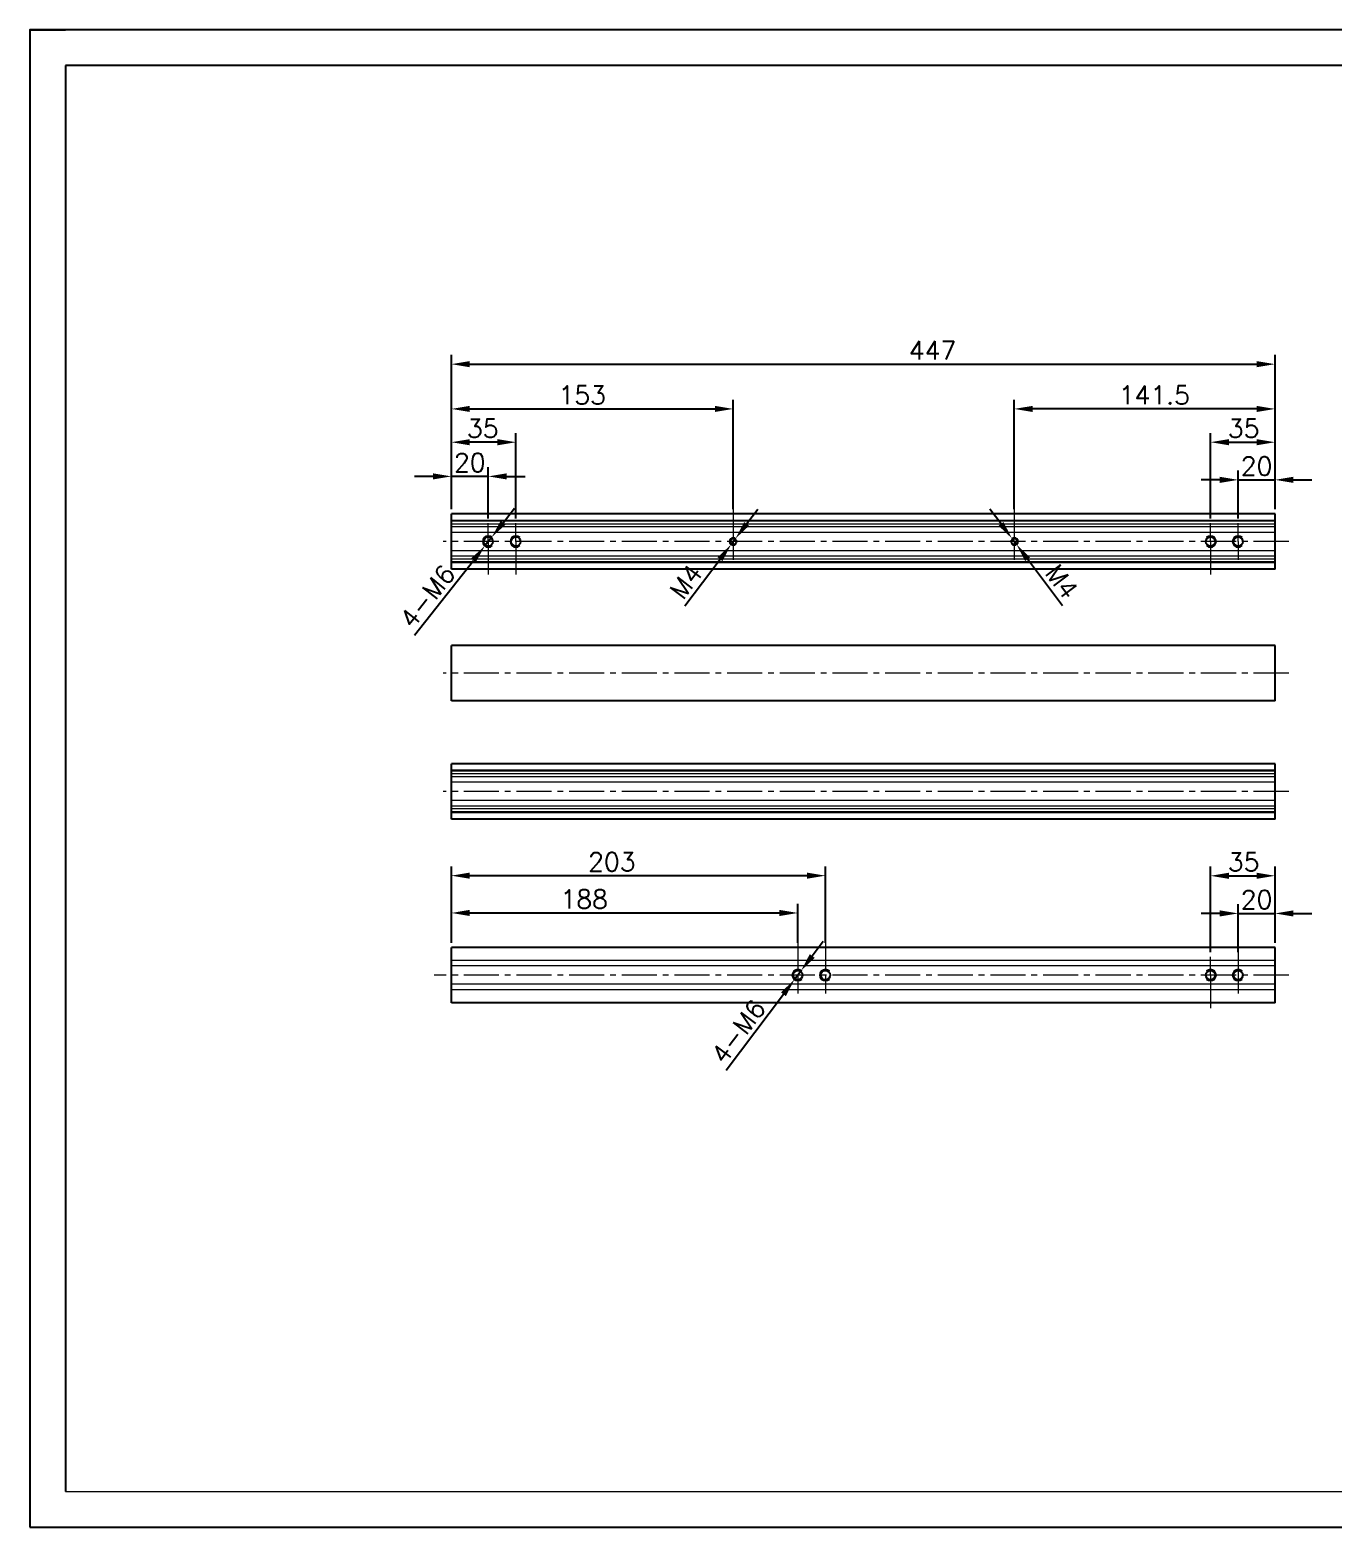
# Model space of a CAD drawing. Header units: millimetres. Extents: x -30327 to 34858, y 4015 to 75103.
# Drawn here: x 22033 to 22740, y 34509 to 35322 of the extents above; entities that cross this region are included whole.
import ezdxf

# ---------------------------------------------------------------- set-up
doc = ezdxf.new("R2010")
doc.units = ezdxf.units.MM
doc.linetypes.add('CENTER2', pattern=[28.575, 19.05, -3.175, 3.175, -3.175])
doc.layers.add('A-TITLEBLOCK', color=7, linetype='Continuous', lineweight=18)
for name, color, linetype in [('print', 30, 'Continuous'), ('red', 1, 'CENTER2'), ('yellow', 2, 'Continuous')]:
    doc.layers.add(name, color=color, linetype=linetype)
doc.styles.add('GB', font='GBENOR.SHX', dxfattribs={"bigfont": 'gbcbig.shx'})
doc.styles.add('SLDTEXTSTYLE0', font='simfang.ttf', dxfattribs={"bigfont": 'bigfont'})
doc.styles.add('SLDTEXTSTYLE1', font='Gothic.ttf', dxfattribs={"width": 0.913})
doc.styles.get("Standard").update_dxf_attribs({"font": 'txt', "bigfont": 'gbcbig.shx'})
doc.dimstyles.new('1-4', dxfattribs={"dimscale": 4, "dimtxt": 2.5, "dimasz": 2.5, "dimexe": 1.25, "dimexo": 0.625, "dimtad": 1, "dimdsep": 46, "dimtxsty": 'Standard', "dimcen": 2.5, "dimadec": 0, "dimazin": 0, "dimtfac": 1, "dimtmove": 0, "dimatfit": 3, "dimfxl": 0, "dimarcsym": 0})

# ---------------------------------------------------------------- blocks, each defined once
blk = doc.blocks.new('*D1650')
at = {"layer": 'Defpoints', "color": 0}
for p in [(22567.3, 35116.12), (22567.3, 35059.11), (22708.8, 35059.11)]:
    blk.add_point(p, dxfattribs=at)
at = {"layer": 'yellow', "color": 0, "lineweight": -2}
for p, q in [((22567.3, 35061.61), (22567.3, 35121.12)), ((22698.8, 35116.12), (22577.3, 35116.12)), ((22708.8, 35061.61), (22708.8, 35121.12))]:
    blk.add_line(p, q, dxfattribs=at)
at = {"layer": 'yellow', "color": 0}
for points in [[(22577.3, 35117.78), (22577.3, 35114.45), (22567.3, 35116.12)], [(22698.8, 35117.78), (22698.8, 35114.45), (22708.8, 35116.12)]]:
    blk.add_solid(points, dxfattribs=at)
at = {"layer": 'yellow', "color": 0, "lineweight": 9, "insert": (22643.3, 35123.62), "char_height": 10, "attachment_point": 5}
blk.add_mtext('141.5', dxfattribs=at)
blk = doc.blocks.new('*D1651')
at = {"layer": 'Defpoints', "color": 0}
for p in [(22566.1, 35045.71), (22568.51, 35042.51)]:
    blk.add_point(p, dxfattribs=at)
at = {"layer": 'yellow', "color": 0, "lineweight": -2}
for p, q in [((22560.09, 35053.7), (22554.08, 35061.69)), ((22566.1, 35045.71), (22568.51, 35042.51)), ((22593.55, 35009.21), (22574.52, 35034.52))]:
    blk.add_line(p, q, dxfattribs=at)
at = {"layer": 'yellow', "color": 0}
for points in [[(22561.42, 35054.7), (22558.76, 35052.7), (22566.1, 35045.71)], [(22575.85, 35035.52), (22573.19, 35033.51), (22568.51, 35042.51)]]:
    blk.add_solid(points, dxfattribs=at)
at = {"layer": 'yellow', "color": 0, "lineweight": 9, "insert": (22593.03, 35022.37), "char_height": 10, "attachment_point": 5, "rotation": 306.94242}
blk.add_mtext('M4', dxfattribs=at)
blk = doc.blocks.new('*D1652')
at = {"layer": 'Defpoints', "color": 0}
for p in [(22414.8, 35116.12), (22261.8, 35059.11), (22414.8, 35059.11)]:
    blk.add_point(p, dxfattribs=at)
at = {"layer": 'yellow', "color": 0, "lineweight": -2}
for p, q in [((22261.8, 35061.61), (22261.8, 35121.12)), ((22271.8, 35116.12), (22404.8, 35116.12)), ((22414.8, 35061.61), (22414.8, 35121.12))]:
    blk.add_line(p, q, dxfattribs=at)
at = {"layer": 'yellow', "color": 0}
for points in [[(22271.8, 35117.78), (22271.8, 35114.45), (22261.8, 35116.12)], [(22404.8, 35117.78), (22404.8, 35114.45), (22414.8, 35116.12)]]:
    blk.add_solid(points, dxfattribs=at)
at = {"layer": 'yellow', "color": 0, "lineweight": 9, "insert": (22332.8, 35123.62), "char_height": 10, "attachment_point": 5}
blk.add_mtext('153', dxfattribs=at)
blk = doc.blocks.new('*D1653')
at = {"layer": 'Defpoints', "color": 0}
for p in [(22413.6, 35042.51), (22416.01, 35045.71)]:
    blk.add_point(p, dxfattribs=at)
at = {"layer": 'yellow', "color": 0, "lineweight": -2}
for p, q in [((22422.02, 35053.7), (22428.03, 35061.69)), ((22416.01, 35045.71), (22413.6, 35042.51)), ((22388.56, 35009.21), (22407.59, 35034.52))]:
    blk.add_line(p, q, dxfattribs=at)
at = {"layer": 'yellow', "color": 0}
for points in [[(22420.69, 35054.7), (22423.35, 35052.7), (22416.01, 35045.71)], [(22406.26, 35035.52), (22408.92, 35033.51), (22413.6, 35042.51)]]:
    blk.add_solid(points, dxfattribs=at)
at = {"layer": 'yellow', "color": 0, "lineweight": 9, "insert": (22389.08, 35022.37), "char_height": 10, "attachment_point": 5, "rotation": 53.05758}
blk.add_mtext('M4', dxfattribs=at)
blk = doc.blocks.new('*D1654')
at = {"layer": 'Defpoints', "color": 0}
for p in [(22708.8, 35140.42), (22261.8, 35059.11), (22708.8, 35059.11)]:
    blk.add_point(p, dxfattribs=at)
at = {"layer": 'yellow', "color": 0, "lineweight": -2}
for p, q in [((22261.8, 35061.61), (22261.8, 35145.42)), ((22271.8, 35140.42), (22698.8, 35140.42)), ((22708.8, 35061.61), (22708.8, 35145.42))]:
    blk.add_line(p, q, dxfattribs=at)
at = {"layer": 'yellow', "color": 0}
for points in [[(22271.8, 35142.08), (22271.8, 35138.75), (22261.8, 35140.42)], [(22698.8, 35142.08), (22698.8, 35138.75), (22708.8, 35140.42)]]:
    blk.add_solid(points, dxfattribs=at)
at = {"layer": 'yellow', "color": 0, "lineweight": 9, "insert": (22522.93, 35147.92), "char_height": 10, "attachment_point": 5}
blk.add_mtext('447', dxfattribs=at)
blk = doc.blocks.new('*D1655')
at = {"layer": 'Defpoints', "color": 0}
for p in [(22283.66, 35046.46), (22279.95, 35041.75)]:
    blk.add_point(p, dxfattribs=at)
at = {"layer": 'yellow', "color": 0, "lineweight": -2}
for p, q in [((22289.86, 35054.31), (22296.05, 35062.16)), ((22283.66, 35046.46), (22279.95, 35041.75)), ((22241.75, 34993.34), (22273.75, 35033.9))]:
    blk.add_line(p, q, dxfattribs=at)
at = {"layer": 'yellow', "color": 0}
for points in [[(22288.55, 35055.35), (22291.16, 35053.28), (22283.66, 35046.46)], [(22272.45, 35034.93), (22275.06, 35032.87), (22279.95, 35041.75)]]:
    blk.add_solid(points, dxfattribs=at)
at = {"layer": 'yellow', "color": 0, "lineweight": 9, "insert": (22248.77, 35014.34), "char_height": 10, "attachment_point": 5, "rotation": 51.73205}
blk.add_mtext('4-M6', dxfattribs=at)
blk = doc.blocks.new('*D1656')
at = {"layer": 'Defpoints', "color": 0}
for p in [(22261.8, 35079.49), (22261.8, 35059.11), (22281.8, 35054.11)]:
    blk.add_point(p, dxfattribs=at)
at = {"layer": 'yellow', "color": 0, "lineweight": -2}
for p, q in [((22261.8, 35061.61), (22261.8, 35084.49)), ((22281.8, 35056.61), (22281.8, 35084.49)), ((22251.8, 35079.49), (22241.8, 35079.49)), ((22281.8, 35079.49), (22261.8, 35079.49)), ((22291.8, 35079.49), (22301.8, 35079.49))]:
    blk.add_line(p, q, dxfattribs=at)
at = {"layer": 'yellow', "color": 0}
for points in [[(22251.8, 35081.16), (22251.8, 35077.82), (22261.8, 35079.49)], [(22291.8, 35081.16), (22291.8, 35077.82), (22281.8, 35079.49)]]:
    blk.add_solid(points, dxfattribs=at)
at = {"layer": 'yellow', "color": 0, "lineweight": 9, "insert": (22271.8, 35086.99), "char_height": 10, "attachment_point": 5}
blk.add_mtext('20', dxfattribs=at)
blk = doc.blocks.new('*D1657')
at = {"layer": 'Defpoints', "color": 0}
for p in [(22449.8, 34842.45), (22261.8, 34823.7), (22449.8, 34823.7)]:
    blk.add_point(p, dxfattribs=at)
at = {"layer": 'yellow', "color": 0, "lineweight": -2}
for p, q in [((22261.8, 34826.2), (22261.8, 34847.45)), ((22449.8, 34826.2), (22449.8, 34847.45)), ((22271.8, 34842.45), (22439.8, 34842.45))]:
    blk.add_line(p, q, dxfattribs=at)
at = {"layer": 'yellow', "color": 0}
for points in [[(22271.8, 34844.12), (22271.8, 34840.78), (22261.8, 34842.45)], [(22439.8, 34844.12), (22439.8, 34840.78), (22449.8, 34842.45)]]:
    blk.add_solid(points, dxfattribs=at)
at = {"layer": 'yellow', "color": 0, "lineweight": 9, "insert": (22333.88, 34849.95), "char_height": 10, "attachment_point": 5}
blk.add_mtext('188', dxfattribs=at)
blk = doc.blocks.new('*D1658')
at = {"layer": 'Defpoints', "color": 0}
for p in [(22448, 34806.3), (22451.61, 34811.1)]:
    blk.add_point(p, dxfattribs=at)
at = {"layer": 'yellow', "color": 0, "lineweight": -2}
for p, q in [((22457.62, 34819.09), (22463.63, 34827.08)), ((22451.61, 34811.1), (22448, 34806.3)), ((22410.94, 34757.02), (22441.99, 34798.31))]:
    blk.add_line(p, q, dxfattribs=at)
at = {"layer": 'yellow', "color": 0}
for points in [[(22456.29, 34820.09), (22458.95, 34818.09), (22451.61, 34811.1)], [(22440.66, 34799.31), (22443.32, 34797.31), (22448, 34806.3)]]:
    blk.add_solid(points, dxfattribs=at)
at = {"layer": 'yellow', "color": 0, "lineweight": 9, "insert": (22417.47, 34778.17), "char_height": 10, "attachment_point": 5, "rotation": 53.05758}
blk.add_mtext('4-M6', dxfattribs=at)
blk = doc.blocks.new('*D1659')
at = {"layer": 'Defpoints', "color": 0}
for p in [(22708.8, 35077.6), (22708.8, 35059.11), (22688.8, 35054.11)]:
    blk.add_point(p, dxfattribs=at)
at = {"layer": 'yellow', "color": 0, "lineweight": -2}
for p, q in [((22678.8, 35077.6), (22668.8, 35077.6)), ((22688.8, 35056.61), (22688.8, 35082.6)), ((22688.8, 35077.6), (22708.8, 35077.6)), ((22708.8, 35061.61), (22708.8, 35082.6)), ((22718.8, 35077.6), (22728.8, 35077.6))]:
    blk.add_line(p, q, dxfattribs=at)
at = {"layer": 'yellow', "color": 0}
for points in [[(22678.8, 35079.27), (22678.8, 35075.94), (22688.8, 35077.6)], [(22718.8, 35079.27), (22718.8, 35075.94), (22708.8, 35077.6)]]:
    blk.add_solid(points, dxfattribs=at)
at = {"layer": 'yellow', "color": 0, "lineweight": 9, "insert": (22698.8, 35085.1), "char_height": 10, "attachment_point": 5}
blk.add_mtext('20', dxfattribs=at)
blk = doc.blocks.new('*D1660')
at = {"layer": 'Defpoints', "color": 0}
for p in [(22708.8, 34842.19), (22708.8, 34823.7), (22688.8, 34818.7)]:
    blk.add_point(p, dxfattribs=at)
at = {"layer": 'yellow', "color": 0, "lineweight": -2}
for p, q in [((22688.8, 34821.2), (22688.8, 34847.19)), ((22708.8, 34826.2), (22708.8, 34847.19)), ((22678.8, 34842.19), (22668.8, 34842.19)), ((22688.8, 34842.19), (22708.8, 34842.19)), ((22718.8, 34842.19), (22728.8, 34842.19))]:
    blk.add_line(p, q, dxfattribs=at)
at = {"layer": 'yellow', "color": 0}
for points in [[(22678.8, 34843.86), (22678.8, 34840.53), (22688.8, 34842.19)], [(22718.8, 34843.86), (22718.8, 34840.53), (22708.8, 34842.19)]]:
    blk.add_solid(points, dxfattribs=at)
at = {"layer": 'yellow', "color": 0, "lineweight": 9, "insert": (22698.8, 34849.69), "char_height": 10, "attachment_point": 5}
blk.add_mtext('20', dxfattribs=at)
blk = doc.blocks.new('*D1661')
at = {"layer": 'Defpoints', "color": 0}
for p in [(22261.8, 35098.04), (22261.8, 35061.61), (22296.8, 35054.11)]:
    blk.add_point(p, dxfattribs=at)
at = {"layer": 'yellow', "color": 0, "lineweight": -2}
for p, q in [((22261.8, 35064.11), (22261.8, 35103.04)), ((22296.8, 35056.61), (22296.8, 35103.04)), ((22286.8, 35098.04), (22271.8, 35098.04))]:
    blk.add_line(p, q, dxfattribs=at)
at = {"layer": 'yellow', "color": 0}
for points in [[(22271.8, 35099.71), (22271.8, 35096.37), (22261.8, 35098.04)], [(22286.8, 35099.71), (22286.8, 35096.37), (22296.8, 35098.04)]]:
    blk.add_solid(points, dxfattribs=at)
at = {"layer": 'yellow', "color": 0, "lineweight": 9, "insert": (22278.8, 35105.54), "char_height": 10, "attachment_point": 5}
blk.add_mtext('35', dxfattribs=at)
blk = doc.blocks.new('*D1662')
at = {"layer": 'Defpoints', "color": 0}
for p in [(22708.8, 35098.04), (22708.8, 35061.61), (22673.8, 35054.11)]:
    blk.add_point(p, dxfattribs=at)
at = {"layer": 'yellow', "color": 0, "lineweight": -2}
for p, q in [((22673.8, 35056.61), (22673.8, 35103.04)), ((22708.8, 35064.11), (22708.8, 35103.04)), ((22683.8, 35098.04), (22698.8, 35098.04))]:
    blk.add_line(p, q, dxfattribs=at)
at = {"layer": 'yellow', "color": 0}
for points in [[(22683.8, 35099.71), (22683.8, 35096.37), (22673.8, 35098.04)], [(22698.8, 35099.71), (22698.8, 35096.37), (22708.8, 35098.04)]]:
    blk.add_solid(points, dxfattribs=at)
at = {"layer": 'yellow', "color": 0, "lineweight": 9, "insert": (22691.8, 35105.54), "char_height": 10, "attachment_point": 5}
blk.add_mtext('35', dxfattribs=at)
blk = doc.blocks.new('*D1663')
at = {"layer": 'Defpoints', "color": 0}
for p in [(22708.8, 34862.63), (22708.8, 34826.2), (22673.8, 34818.7)]:
    blk.add_point(p, dxfattribs=at)
at = {"layer": 'yellow', "color": 0, "lineweight": -2}
for p, q in [((22673.8, 34821.2), (22673.8, 34867.63)), ((22708.8, 34828.7), (22708.8, 34867.63)), ((22683.8, 34862.63), (22698.8, 34862.63))]:
    blk.add_line(p, q, dxfattribs=at)
at = {"layer": 'yellow', "color": 0}
for points in [[(22683.8, 34864.3), (22683.8, 34860.97), (22673.8, 34862.63)], [(22698.8, 34864.3), (22698.8, 34860.97), (22708.8, 34862.63)]]:
    blk.add_solid(points, dxfattribs=at)
at = {"layer": 'yellow', "color": 0, "lineweight": 9, "insert": (22691.8, 34870.13), "char_height": 10, "attachment_point": 5}
blk.add_mtext('35', dxfattribs=at)
blk = doc.blocks.new('*D1664')
at = {"layer": 'Defpoints', "color": 0}
for p in [(22464.8, 34862.7), (22261.8, 34823.7), (22464.8, 34823.7)]:
    blk.add_point(p, dxfattribs=at)
at = {"layer": 'yellow', "color": 0, "lineweight": -2}
for p, q in [((22261.8, 34826.2), (22261.8, 34867.7)), ((22464.8, 34826.2), (22464.8, 34867.7)), ((22271.8, 34862.7), (22454.8, 34862.7))]:
    blk.add_line(p, q, dxfattribs=at)
at = {"layer": 'yellow', "color": 0}
for points in [[(22271.8, 34864.37), (22271.8, 34861.04), (22261.8, 34862.7)], [(22454.8, 34864.37), (22454.8, 34861.04), (22464.8, 34862.7)]]:
    blk.add_solid(points, dxfattribs=at)
at = {"layer": 'yellow', "color": 0, "lineweight": 9, "insert": (22348.88, 34870.2), "char_height": 10, "attachment_point": 5}
blk.add_mtext('203', dxfattribs=at)
blk = doc.blocks.new('Dartop Logo')
at = {"true_color": 0xc40018}
h = blk.add_hatch(color=12, dxfattribs=at)
h.set_gradient(color1=(196, 0, 24), color2=(196, 0, 24), tint=1)
h.paths.add_polyline_path([(30.39, -3.87), (33.08, -5.04), (35.99, -5.04), (35.99, -1.19), (33.59, -1.19), (30.46, 0.05), (17.94, 0.05), (17.94, -6.46), (30.12, -6.46), (30.12, -6.59), (30.12, -10.75), (18.31, -10.75), (30.46, -30.31), (32.87, -30.31, 0.279375), (34.63, -28.6), (34.63, -28.51), (34.84, -28.51, 0.143145), (38.15, -30.2), (59.27, -30.2), (59.27, -26.49), (38.06, -26.49, -0.414214), (35.75, -24.18), (35.75, -6.26), (30.39, -6.26)])
h.paths.add_polyline_path([(30.25, -10.84), (31.8, -10.84), (31.8, -26.02, -0.088936), (30.9, -26.94), (30.24, -26.94)], flags=16)
h = blk.add_hatch(color=12, dxfattribs=at)
h.set_gradient(color1=(196, 0, 24), color2=(196, 0, 24), tint=1)
h.paths.add_polyline_path([(59.24, -1.73), (57.36, -1.73), (57.36, 0.06), (53.06, 0.06), (53.06, -1.64), (44.29, -1.64), (44.29, 0.15), (39.7, 0.15), (39.7, -1.67), (37.16, -1.67), (37.16, -4.97), (45.54, -4.97), (45.54, -6.42), (37.73, -6.42), (37.73, -24.88), (56.26, -24.88, 0.414214), (59.15, -21.99), (59.15, -9.35, 0.414214), (56.26, -6.46), (51.36, -6.46), (51.36, -5.03), (59.24, -5.03)])
h.paths.add_polyline_path([(54.21, -9.59, -0.414214), (55.66, -11.04), (55.66, -12.1), (41.79, -12.1), (41.79, -9.59)], flags=16)
h.paths.add_polyline_path([(55.57, -14.33), (55.57, -17.01), (41.88, -17.01), (41.88, -14.33)], flags=16)
h.paths.add_polyline_path([(55.75, -19.43), (55.75, -20.57, -0.414214), (54.3, -22.02), (41.88, -22.02), (41.88, -19.43)], flags=16)
h = blk.add_hatch(color=12, dxfattribs=at)
h.set_gradient(color1=(196, 0, 24), color2=(196, 0, 24), tint=1)
h.paths.add_polyline_path([(12.18, 0), (0, 0), (0, -6.37), (12.18, -6.37)])
h = blk.add_hatch(color=12, dxfattribs=at)
h.set_gradient(color1=(196, 0, 24), color2=(196, 0, 24), tint=1)
h.paths.add_polyline_path([(11.79, -10.83), (0.03, -10.83), (0.03, -30.03)])
h = blk.add_hatch(color=12, dxfattribs=at)
h.set_gradient(color1=(196, 0, 24), color2=(196, 0, 24), tint=1)
h.paths.add_polyline_path([(15.05, -14.31), (5.44, -30.15), (25.01, -30.15)])
at = {"true_color": 0x646464}
h = blk.add_hatch(color=251, dxfattribs=at)
h.set_gradient(color1=(100, 100, 100), color2=(100, 100, 100), tint=1)
h.paths.add_polyline_path([(4.15, -33.43), (0.11, -33.43), (0.11, -41.5), (3.51, -41.5, 0.793016)])
h.paths.add_polyline_path([(3.57, -39.73), (2.16, -39.73), (2.16, -35.19), (3.42, -35.19, -0.671361)], flags=16)
h = blk.add_hatch(color=251, dxfattribs=at)
h.set_gradient(color1=(100, 100, 100), color2=(100, 100, 100), tint=1)
h.paths.add_polyline_path([(15.08, -33.36), (12.78, -33.36), (9.82, -41.51), (12, -41.51), (12.51, -40.06), (15.46, -40.06), (15.99, -41.52), (18.19, -41.52)])
h.paths.add_polyline_path([(14.9, -38.51), (13.07, -38.51), (13.97, -35.95)], flags=16)
h = blk.add_hatch(color=251, dxfattribs=at)
h.set_gradient(color1=(100, 100, 100), color2=(100, 100, 100), tint=1)
h.paths.add_polyline_path([(26.27, -33.36), (22.3, -33.36), (22.3, -41.51), (24.4, -41.51), (24.4, -38.28), (26.55, -41.54), (29.09, -41.54), (26.61, -38.3, 0.744055)])
h.paths.add_polyline_path([(24.38, -37.08), (24.38, -34.94), (25.32, -34.94, -0.796809), (25.3, -37.08)], flags=16)
h = blk.add_hatch(color=251, dxfattribs=at)
h.set_gradient(color1=(100, 100, 100), color2=(100, 100, 100), tint=1)
h.paths.add_polyline_path([(37.44, -33.4), (31.88, -33.4), (31.88, -35.16), (33.61, -35.16), (33.61, -41.52), (35.69, -41.52), (35.69, -35.16), (37.44, -35.16)])
h = blk.add_hatch(color=251, dxfattribs=at)
h.set_gradient(color1=(100, 100, 100), color2=(100, 100, 100), tint=1)
h.paths.add_polyline_path([(40.46, -37.41, 1), (48.83, -37.41, 1)])
h.paths.add_polyline_path([(46.8, -37.41, -1), (42.5, -37.41, -1)], flags=16)
h = blk.add_hatch(color=251, dxfattribs=at)
h.set_gradient(color1=(100, 100, 100), color2=(100, 100, 100), tint=1)
h.paths.add_polyline_path([(56.85, -33.38), (56.73, -33.38), (53.19, -33.38), (53.19, -37.19), (52.26, -37.19), (52.26, -38.73), (53.18, -38.73), (53.18, -41.5), (55.24, -41.5), (55.24, -38.72), (57.51, -38.72, 0.812304)])
h.paths.add_polyline_path([(55.21, -37.18), (55.21, -35.05), (56.39, -35.05, -0.778213), (56.27, -37.18)], flags=16)
blk = doc.blocks.new('DT-A2-TITLE')
for p, q in [((594, 420), (0, 420)), ((0, 420), (0, 420)), ((0, 420), (0, 0)), ((0, 420), (10, 420)), ((594, 0), (594, 420)), ((10, 410), (10, 10)), ((584, 410), (10, 410))]:
    blk.add_line(p, q)
at = {"layer": 'A-TITLEBLOCK', "color": 7}
for p, q in [((584, 410), (584, 10)), ((594, 0), (594, 297)), ((382, 10), (382, 45)), ((584, 45), (382, 45)), ((432, 45), (432, 10)), ((508, 45), (508, 10)), ((584, 35), (432, 35)), ((432, 25), (584.08, 25)), ((540, 10), (540, 25)), ((572, 10), (572, 25)), ((10, 10), (584, 10)), ((0, 0), (594, 0))]:
    blk.add_line(p, q, dxfattribs=at)
at = {"layer": 'A-TITLEBLOCK', "xscale": 0.6400000000000001, "yscale": 0.6400000000000001, "zscale": 0.6400000000000001}
blk.add_blockref('Dartop Logo', (388.65, 40.81), dxfattribs=at)
at = {"style": 'GB'}
for tag, p, height in [('#设计', (451.96, 38.52), 3.5), ('#品名', (523.32, 37.95), 3.5), ('#审核', (451.99, 28.1), 3.5), ('#图号', (526.67, 27.2), 3.5), ('#材料说明', (442.15, 13.59), 3), ('#数量', (520.33, 14.51), 3.5), ('#版本', (552.92, 14.47), 3.5)]:
    blk.add_attdef(tag, p, '', height=height, dxfattribs=at)
at = {"layer": 'A-TITLEBLOCK', "color": 7, "attachment_point": 1}
for s, insert, char_height, style in [('设计：', (434.47, 41.87), 2.646, 'SLDTEXTSTYLE0'), ('品名：', (510.43, 42.19), 2.646, 'SLDTEXTSTYLE0'), ('审核：', (434.47, 31.64), 2.646, 'SLDTEXTSTYLE0'), ('图号：', (510.4, 31.66), 2.646, 'SLDTEXTSTYLE0'), ('材料:', (434.47, 22.62), 2.646, 'SLDTEXTSTYLE0'), ('数量：', (510.35, 22.64), 2.646, 'SLDTEXTSTYLE0'), ('版本：', (542.59, 22.48), 2.646, 'SLDTEXTSTYLE0'), ('A2', (574.7, 19.21), 3.704, 'SLDTEXTSTYLE1')]:
    blk.add_mtext(s, dxfattribs=dict(at, insert=insert, char_height=char_height, style=style))

msp = doc.modelspace()

# ---------------------------------------------------------------- linework, layer by layer
for p, q in [((22708.805, 35059.1066), (22261.805, 35059.1066)), ((22261.805, 35029.1066), (22261.805, 35059.1066)), ((22708.805, 35029.1066), (22708.805, 35059.1066)), ((22708.805, 35029.1066), (22261.805, 35029.1066)), ((22708.805, 34987.7019), (22261.805, 34987.7019)), ((22261.805, 34957.7019), (22261.805, 34987.7019)), ((22708.805, 34957.7019), (22708.805, 34987.7019)), ((22708.805, 34957.7019), (22261.805, 34957.7019)), ((22708.805, 34923.4411), (22261.805, 34923.4411)), ((22261.805, 34893.4411), (22261.805, 34923.4411)), ((22708.805, 34893.4411), (22708.805, 34923.4411)), ((22708.805, 34893.4411), (22261.805, 34893.4411)), ((22708.805, 34823.6997), (22261.805, 34823.6997)), ((22261.805, 34793.6997), (22261.805, 34823.6997)), ((22708.805, 34793.6997), (22708.805, 34823.6997)), ((22708.805, 34793.6997), (22261.805, 34793.6997))]:
    msp.add_line(p, q)
at = {"lineweight": 9}
for p, q in [((22708.805, 35055.6066), (22261.805, 35055.6066)), ((22708.805, 35055.1066), (22261.805, 35055.1066)), ((22708.805, 35053.6066), (22261.805, 35053.6066)), ((22708.805, 35052.1066), (22261.805, 35052.1066)), ((22708.805, 35049.1066), (22261.805, 35049.1066)), ((22708.805, 35039.1066), (22261.805, 35039.1066)), ((22708.805, 35036.1066), (22261.805, 35036.1066)), ((22708.805, 35034.6066), (22261.805, 35034.6066)), ((22708.805, 35033.1066), (22261.805, 35033.1066)), ((22708.805, 35032.4648), (22261.805, 35032.4648)), ((22708.805, 34919.9411), (22261.805, 34919.9411)), ((22708.805, 34919.4411), (22261.805, 34919.4411)), ((22708.805, 34917.9411), (22261.805, 34917.9411)), ((22708.805, 34916.4411), (22261.805, 34916.4411)), ((22708.805, 34913.4411), (22261.805, 34913.4411)), ((22708.805, 34903.4411), (22261.805, 34903.4411)), ((22708.805, 34900.4411), (22261.805, 34900.4411)), ((22708.805, 34898.9411), (22261.805, 34898.9411)), ((22708.805, 34897.4411), (22261.805, 34897.4411)), ((22708.805, 34896.7993), (22261.805, 34896.7993)), ((22708.805, 34816.6997), (22261.805, 34816.6997)), ((22708.805, 34813.6997), (22261.805, 34813.6997)), ((22708.805, 34803.6997), (22261.805, 34803.6997)), ((22708.805, 34800.6997), (22261.805, 34800.6997))]:
    msp.add_line(p, q, dxfattribs=at)
for centre, radius in [((22281.805, 35044.1066), 2.5), ((22296.805, 35044.1066), 2.5), ((22414.805, 35044.1066), 1.6667), ((22567.305, 35044.1066), 1.6667), ((22673.805, 35044.1066), 2.5), ((22688.805, 35044.1066), 2.5), ((22449.805, 34808.6997), 2.5), ((22464.805, 34808.6997), 2.5), ((22673.805, 34808.6997), 2.5), ((22688.805, 34808.6997), 2.5)]:
    msp.add_circle(centre, radius)
for centre, radius, start, end in [((22281.805, 35044.1066), 3, 45, 315), ((22296.805, 35044.1066), 3, 45, 315), ((22414.805, 35044.1066), 2, 45, 315), ((22567.305, 35044.1066), 2, 225, 135), ((22673.805, 35044.1066), 3, 225, 135), ((22688.805, 35044.1066), 3, 45, 315), ((22449.805, 34808.6997), 3, 45, 315), ((22464.805, 34808.6997), 3, 45, 315), ((22673.805, 34808.6997), 3, 225, 135), ((22688.805, 34808.6997), 3, 45, 315)]:
    msp.add_arc(centre, radius, start, end)
at = {"layer": 'print'}
msp.add_lwpolyline([(22033.0656, 34509.03), (23182.6695, 34509.03), (23182.6695, 35321.8812), (22033.0656, 35321.8812)], close=True, dxfattribs=at)
at = {"layer": 'red', "lineweight": 9}
for p, q in [((22414.805, 35065.0683), (22414.805, 35044.1066)), ((22567.305, 35065.0683), (22567.305, 35044.1066)), ((22281.805, 35044.1066), (22281.805, 35054.1066)), ((22296.805, 35044.1066), (22296.805, 35054.1066)), ((22673.805, 35044.1066), (22673.805, 35054.1066)), ((22688.805, 35044.1066), (22688.805, 35054.1066)), ((22716.2402, 35044.1066), (22257.2701, 35044.1066)), ((22265.1938, 35044.1066), (22261.8584, 35044.1066)), ((22281.805, 35044.1066), (22281.805, 35026.1663)), ((22296.805, 35044.1066), (22296.805, 35026.1663)), ((22414.805, 35044.1066), (22414.805, 35034.1066)), ((22567.305, 35044.1066), (22567.305, 35034.1066)), ((22673.805, 35044.1066), (22673.805, 35026.1663)), ((22688.805, 35044.1066), (22688.805, 35034.1066)), ((22716.2402, 34972.7019), (22257.2701, 34972.7019)), ((22265.1938, 34972.7019), (22261.8584, 34972.7019)), ((22716.2402, 34908.4411), (22257.2701, 34908.4411)), ((22449.805, 34829.6614), (22449.805, 34808.6997)), ((22464.805, 34829.6614), (22464.805, 34808.6997)), ((22688.805, 34827.9713), (22688.805, 34808.6997)), ((22673.805, 34808.6997), (22673.805, 34818.6997)), ((22716.2402, 34808.6997), (22252.4701, 34808.6997)), ((22449.805, 34808.6997), (22449.805, 34798.6997)), ((22464.805, 34808.6997), (22464.805, 34798.6997)), ((22673.805, 34808.6997), (22673.805, 34790.7594)), ((22688.805, 34808.6997), (22688.805, 34798.6997))]:
    msp.add_line(p, q, dxfattribs=at)
at = {"layer": 'yellow', "lineweight": 9}
msp.add_line((22688.805, 35060.9243), (22688.805, 35067.0009), dxfattribs=at)

# ---------------------------------------------------------------- block references
at = {"xscale": 1.93536, "yscale": 1.93536, "zscale": 1.93536}
msp.add_blockref('DT-A2-TITLE', (22033.0656, 34509.03), dxfattribs=at).add_auto_attribs({'#设计': '卫吉祥', '#审核': '邓健 蔡宇强', '#材料说明': '6061铝型材 T6', '#品名': '右侧底杆', '#图号': 'PD-60D11-01-17', '#数量': '1', '#版本': '1.0'})

# ---------------------------------------------------------------- dimensions: what is measured, and where the dimension line sits
at = {"layer": 'yellow', "lineweight": 9}
for base, p1, p2, picture, middle in [((22708.805, 35140.4153), (22261.805, 35059.1066), (22708.805, 35059.1066), '*D1654', (22522.9253, 35140.4153)), ((22414.805, 35116.1182), (22261.805, 35059.1066), (22414.805, 35059.1066), '*D1652', (22332.805, 35116.1182)), ((22261.805, 35098.0387), (22296.805, 35054.1066), (22261.805, 35061.6066), '*D1661', (22278.805, 35098.0387)), ((22261.805, 35079.4898), (22281.805, 35054.1066), (22261.805, 35059.1066), '*D1656', (22271.805, 35079.4898)), ((22464.805, 34862.7041), (22261.805, 34823.6997), (22464.805, 34823.6997), '*D1664', (22348.8751, 34862.7041)), ((22449.805, 34842.4511), (22261.805, 34823.6997), (22449.805, 34823.6997), '*D1657', (22333.8751, 34842.4511))]:
    dim = msp.add_linear_dim(base=base, p1=p1, p2=p2, dimstyle='1-4', dxfattribs=at)
    dim.commit()
    dim.dimension.update_dxf_attribs({"geometry": picture, "text_midpoint": middle, "dimtype": 160})
for base, p1, p2, picture, middle in [((22567.305, 35116.1182), (22708.805, 35059.1066), (22567.305, 35059.1066), '*D1650', (22643.305, 35116.1182)), ((22708.805, 35098.0387), (22673.805, 35054.1066), (22708.805, 35061.6066), '*D1662', (22691.805, 35098.0387)), ((22708.805, 35077.6018), (22688.805, 35054.1066), (22708.805, 35059.1066), '*D1659', (22698.805, 35077.6018)), ((22708.805, 34862.6318), (22673.805, 34818.6997), (22708.805, 34826.1997), '*D1663', (22691.805, 34862.6318)), ((22708.805, 34842.1949), (22688.805, 34818.6997), (22708.805, 34823.6997), '*D1660', (22698.805, 34842.1949))]:
    dim = msp.add_linear_dim(base=base, p1=p1, p2=p2, angle=180, dimstyle='1-4', dxfattribs=at)
    dim.commit()
    dim.dimension.update_dxf_attribs({"geometry": picture, "text_midpoint": middle, "dimtype": 160})
for p1, p2, text, picture, middle in [((22283.663, 35046.462), (22279.9469, 35041.7512), '4-M6', '*D1655', (22248.7688, 35014.3371)), ((22416.007, 35045.7051), (22413.6029, 35042.5081), 'M4', '*D1653', (22389.0774, 35022.3725)), ((22566.1029, 35045.7051), (22568.507, 35042.5081), 'M4', '*D1651', (22593.0325, 35022.3725)), ((22451.608, 34811.0974), (22448.0019, 34806.302), '4-M6', '*D1658', (22417.4663, 34778.1739))]:
    dim = msp.add_diameter_dim_2p(p1=p1, p2=p2, text=text, dimstyle='1-4', dxfattribs=at)
    dim.commit()
    dim.dimension.update_dxf_attribs({"geometry": picture, "text_midpoint": middle})

doc.saveas('drawing.dxf')
